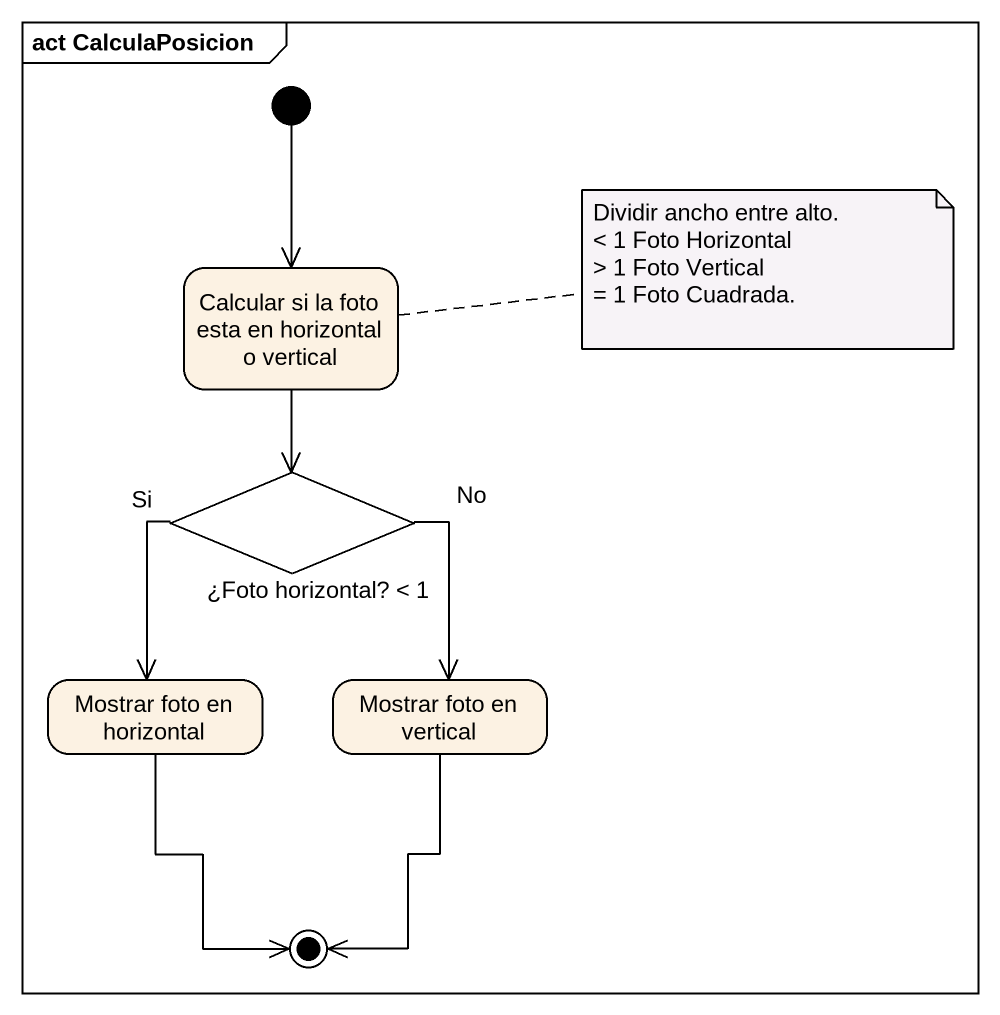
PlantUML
@startuml
mainframe act CalculaPosicion
hide empty description
state "Calcular si la foto esta en horizontal o vertical" as Calcular_si_la_foto_esta_en
state "¿Foto horizontal? < 1" as Foto_horizontal_1 <<choice>>
state "Mostrar foto en horizontal" as Mostrar_foto_en_horizontal
state "Mostrar foto en vertical" as Mostrar_foto_en_vertical
[*] --> Calcular_si_la_foto_esta_en
Calcular_si_la_foto_esta_en --> Foto_horizontal_1
Foto_horizontal_1 --> Mostrar_foto_en_horizontal : Si
Foto_horizontal_1 --> Mostrar_foto_en_vertical : No
Mostrar_foto_en_horizontal --> [*]
Mostrar_foto_en_vertical --> [*]
note right of Calcular_si_la_foto_esta_en
  Dividir ancho entre alto.
  < 1 Foto Horizontal
  > 1 Foto Vertical
  ~= 1 Foto Cuadrada.
end note
@enduml
